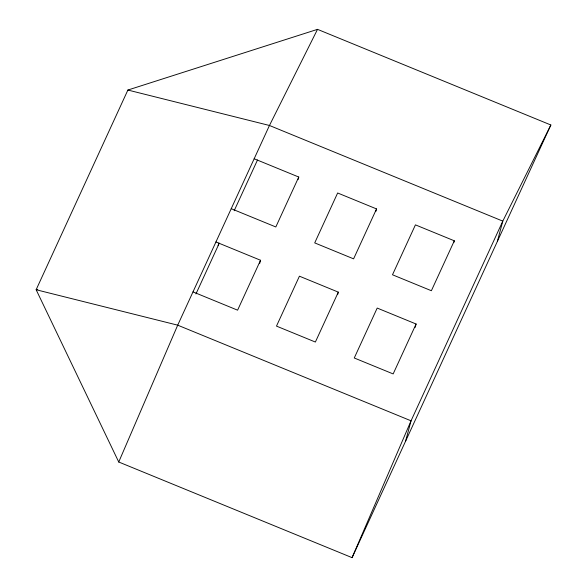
<?xml version="1.0" encoding="UTF-8"?>
<svg xmlns="http://www.w3.org/2000/svg" width="587" height="587" viewBox="0 0 587 587"><rect width="100%" height="100%" fill="white"/><g stroke="black" fill="none" stroke-linecap="round" stroke-linejoin="round"><path stroke-width="0.88" d="M218.129 245.682L218.826 243.077M259.623 263.636L260.533 260.246L215.935 241.969M298.079 179.585L298.761 177.039L254.164 158.761M337.628 294.667L338.31 292.128L299.421 276.183L276.484 326.108L315.373 342.045L338.31 292.128M375.856 211.467L376.538 208.921L337.65 192.984L314.713 242.901L353.601 258.845L376.538 208.921M415.185 327.399L416.095 324.009L377.199 308.065L354.262 357.989L393.158 373.926L416.095 324.009M453.868 242.497L454.316 240.802L415.427 224.865L392.49 274.782L431.379 290.726L454.316 240.802M405.595 441.167L411.047 420.813L502.795 221.123L550.863 124.994L317.523 29.35L127.885 90.046L36.137 289.736L118.735 462.006L352.075 557.65L550.863 124.994M497.343 241.477L502.795 221.123L269.455 125.479L127.885 90.046M118.735 462.006L177.707 325.169L269.455 125.479L317.523 29.35M352.075 557.65L411.047 420.813L177.707 325.169L36.137 289.736L37.803 289.332M195.955 293.94L219.274 243.187M234.184 210.733L257.502 159.98M260.533 260.246L237.596 310.171L192.998 291.886M298.761 177.039L275.824 226.964L231.227 208.686"/></g></svg>
